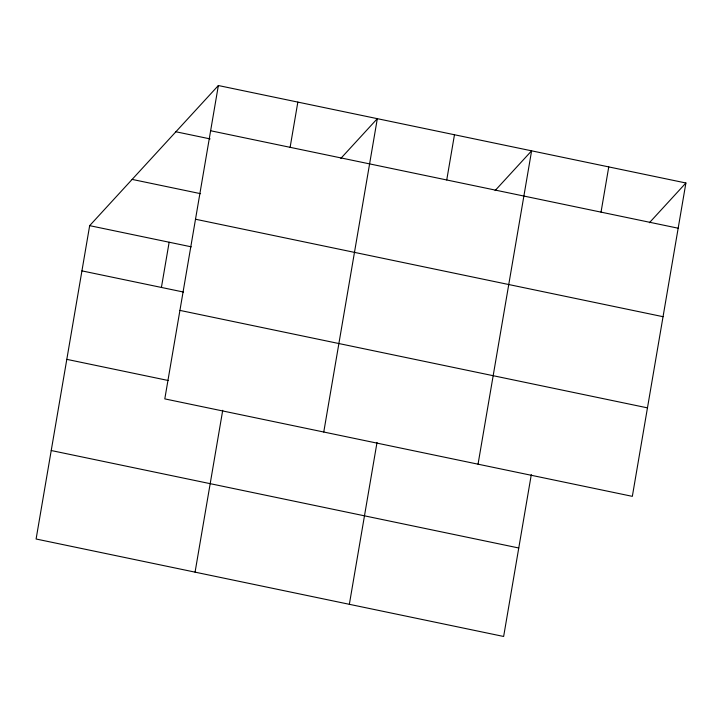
<?xml version="1.0" encoding="UTF-8"?>
<svg xmlns="http://www.w3.org/2000/svg" width="722" height="722" viewBox="0 0 722 722"><rect width="100%" height="100%" fill="white"/><g stroke="black" fill="none" stroke-linecap="round" stroke-linejoin="round"><path stroke-width="1.08" d="M218.36 85.53L164.796 398.887L632.337 496.348L685.9 182.991L218.36 85.53L89.663 225.652L36.1 539.009L503.64 636.47L531.302 474.616M161.412 287.446L169.147 242.222M195.066 572.149L222.728 410.286M290.118 147.324L297.843 102.091M323.763 432.027L377.326 118.661L340.82 158.416M349.349 604.314L377.019 442.451M446.738 179.968L454.472 134.743M478.045 464.183L531.609 150.826L495.102 190.581M601.029 212.133L608.754 166.908M649.394 222.746L685.9 182.991M210.634 130.754L678.166 228.215M175.888 131.765L210.111 138.904M132.135 179.408L200.581 193.676M195.509 219.235L663.049 316.696M89.663 225.652L191.222 246.825M81.929 270.876L183.496 292.049M179.922 310.397L647.463 407.867M66.812 359.357L168.37 380.53M51.226 450.528L518.757 547.989"/></g></svg>
